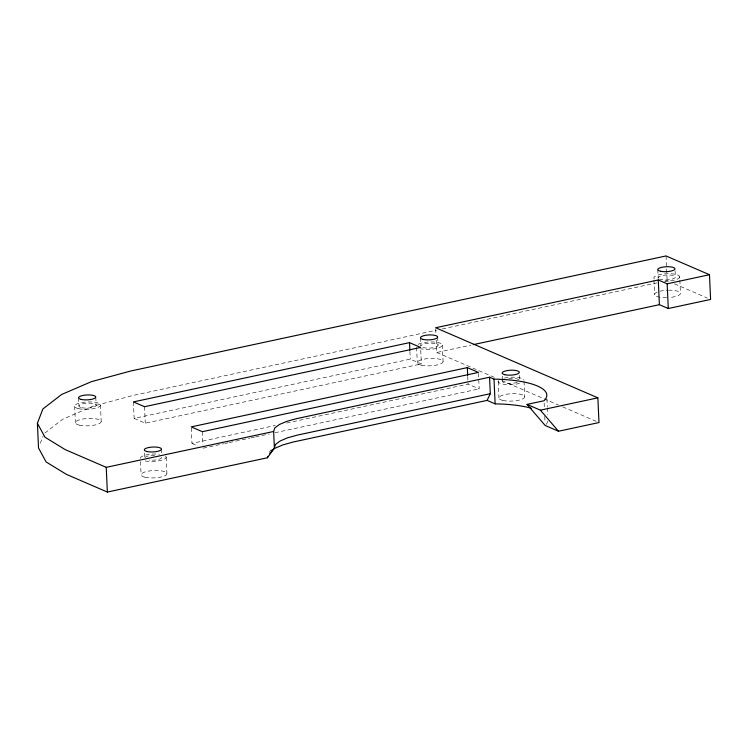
<?xml version="1.0" encoding="UTF-8"?>
<svg xmlns="http://www.w3.org/2000/svg" width="748" height="748" viewBox="0 0 748 748"><rect width="100%" height="100%" fill="white"/><g stroke="black" fill="none" stroke-linecap="round" stroke-linejoin="round"><path stroke-width="0.56" stroke-dasharray="3.74 2.81" d="M40.308 443.321L43.169 435.85M269.112 452.447L271.253 449.772M44.88 433.027L62.738 419.207L92.612 406.351L131.985 395.692L436.57 330.158M442.274 328.933L656.866 282.875M664.86 281.154L667.141 280.668L669.254 281.585M436.196 340.116L436.757 352.476L471.006 345.118M133.406 401.91L134.154 418.384L410.259 359.124L421.376 363.921L420.628 347.446M134.154 418.384L145.271 423.19L421.376 363.921M191.273 427.978L191.974 443.358L275.255 425.481M286.662 423.031L468.07 384.098L479.188 388.895L478.486 373.514M203.091 448.164L223.624 443.76M224.765 443.508L228.187 442.779M229.327 442.536L249.869 438.122M251.01 437.879L254.432 437.141M255.573 436.897L269.261 433.962M274.965 432.737L479.188 388.895M674.556 283.875L707.421 298.069M436.757 352.476L495.457 377.834M501.861 380.592L558.419 405.033M562.692 406.875L598.98 422.555M191.974 443.358L198.033 445.986M654.341 278.985A12.95 3.703 -2.6 0 1 665.009 273.843A12.95 3.703 -2.6 0 1 679.708 276.938L679.801 279.023M679.857 280.126L680.456 293.31A12.95 3.703 -2.6 0 1 668.899 297.545M675.089 270.851L675.369 277.031M666.019 255.947L667.141 280.668M657.801 269.607L658.175 277.845M653.939 280.248L654.584 294.534M546.956 398.89L547.312 406.753M547.368 407.875L547.676 414.616M544.142 403.004L544.441 409.745M544.75 416.486L545.002 422.106M524.039 381.405L524.731 396.786M519.458 375.365L519.645 379.479M502.263 376.179L502.497 381.33M498.196 381.527L498.944 398.011M467.724 376.403L468.07 384.098M442.339 345.043L443.087 361.518M437.674 337.002L438.048 345.239M435.682 328.877L435.888 333.374M420.479 337.816L420.853 346.062A8.611 2.459 -2.6 0 1 432.222 343.201A8.611 2.459 -2.6 0 1 436.14 346.913A8.611 2.459 -2.6 0 1 422.087 347.231M416.599 347.362L417.3 362.743M409.904 351.429L410.259 359.124M202.343 431.69L202.942 444.873M166.149 457.122L166.898 473.606M161.475 449.09L161.662 453.204M144.523 406.706L145.271 423.19M144.42 452.989L144.607 457.112M140.502 461.638L141.101 474.821M100.447 405.033L101.195 421.507M95.772 396.992L96.146 405.238M78.577 397.814L78.951 406.052M74.65 406.258L75.398 422.732M165.635 456.187A12.912 3.684 -2.6 0 1 159.922 460.618A12.912 3.684 -2.6 0 1 144.308 460.768M140.353 458.346A12.912 3.684 -2.6 0 1 159.474 454.242M418.151 344.342A12.912 3.684 -2.6 0 1 436.636 342.285A12.912 3.684 -2.6 0 1 439.487 347.549A12.912 3.684 -2.6 0 1 420.507 348.69M519.58 383.35A12.912 3.684 -2.6 0 1 504.376 384.35A12.912 3.684 -2.6 0 1 498.57 380.554M504.423 378.039A12.912 3.684 -2.6 0 1 523.983 380.311M517.289 382.368A8.611 2.459 -2.6 0 1 506.938 383.247A8.611 2.459 -2.6 0 1 502.74 380.676M508.696 378.656A8.611 2.459 -2.6 0 1 519.355 379.891M161.849 457.327A8.611 2.459 -2.6 0 1 149.095 460.057M144.897 457.496A8.611 2.459 -2.6 0 1 155.313 455.261M658.511 278.471A8.611 2.459 -2.6 0 1 668.095 274.955A8.611 2.459 -2.6 0 1 673.911 278.508A8.611 2.459 -2.6 0 1 659.409 279.023M668.385 290.187A12.95 3.703 -2.6 0 1 680.456 293.31M666.655 297.648A12.95 3.703 -2.6 0 1 654.584 294.366A12.95 3.703 -2.6 0 1 667.263 290.224M679.708 276.938A12.95 3.703 -2.6 0 1 664.776 281.183M547.817 421.105A65.226 18.635 -2.6 0 1 545.965 424.612M79.363 425.154A12.912 3.684 -2.6 0 0 100.821 422.489A12.912 3.684 -2.6 0 0 84.711 418.73A12.912 3.684 -2.6 0 0 79.363 425.154M145.065 477.252A12.912 3.684 -2.6 0 0 166.524 474.578A12.912 3.684 -2.6 0 0 150.413 470.819A12.912 3.684 -2.6 0 0 145.065 477.252M78.615 408.679A12.912 3.684 -2.6 0 0 100.073 406.005A12.912 3.684 -2.6 0 0 83.963 402.246A12.912 3.684 -2.6 0 0 78.615 408.679M421.255 365.164A12.912 3.684 -2.6 0 0 442.713 362.49A12.912 3.684 -2.6 0 0 426.612 358.731A12.912 3.684 -2.6 0 0 421.255 365.164M502.899 400.432A12.912 3.684 -2.6 0 0 524.367 397.758A12.912 3.684 -2.6 0 0 508.257 394A12.912 3.684 -2.6 0 0 502.899 400.432M81.588 407.669A8.611 2.459 -2.6 0 0 95.903 405.884A8.611 2.459 -2.6 0 0 85.16 403.378A8.611 2.459 -2.6 0 0 81.588 407.669"/><path stroke-width="1.12" d="M709.478 274.722L666.019 255.947L130.863 370.98L91.49 381.63L61.617 394.486L42.86 408.997L37.4 423.265L38.522 447.987L46.105 461.946L66.348 474.335L107.357 492.053L267.401 457.776L274.385 447.959L273.637 431.474L274.778 427.931L279.462 424.481L286.952 421.292L296.367 418.693L489.557 377.226L494.007 379.143A65.226 18.635 -2.6 0 1 544.039 400.76L527.05 404.406L545.161 425.472L558.504 431.241L598.98 422.555L597.858 397.833L435.635 327.755L658.268 279.967L667.16 283.81L709.478 274.722L710.6 299.443L668.282 308.522L659.39 304.679L473.288 344.632M267.401 457.776L267.877 456.299M271.814 450.455L274.525 448.463L283.034 444.836L293.487 441.956L487.107 400.395L490.305 393.7L489.557 377.226M269.832 453.802L274.385 447.959L275.526 444.406L280.21 440.955L287.7 437.767L297.115 435.168L490.305 393.7M409.511 342.64L133.406 401.91L144.523 406.706L420.628 347.446L409.511 342.64L409.857 350.335M467.322 367.614L191.226 426.884L202.343 431.69L478.44 372.42L467.322 367.614L467.668 375.309M527.05 404.406L540.393 410.166L597.858 397.833M37.4 423.265L44.983 437.225L65.226 449.623L106.235 467.332L273.637 431.474M487.107 400.395L495.129 403.864A65.226 18.635 -2.6 0 1 531.351 408.24M540.393 410.166L558.504 431.241M667.16 283.81L668.282 308.522M658.268 279.967L659.39 304.679M494.007 379.143L495.129 403.864M106.235 467.332L107.357 492.053M423.116 339.433A8.611 2.459 -2.6 0 0 437.421 337.657A8.611 2.459 -2.6 0 0 426.678 335.141A8.611 2.459 -2.6 0 0 423.116 339.433M81.214 399.423A8.611 2.459 -2.6 0 0 95.529 397.646A8.611 2.459 -2.6 0 0 84.786 395.14A8.611 2.459 -2.6 0 0 81.214 399.423M504.76 374.701A8.611 2.459 -2.6 0 0 519.065 372.925A8.611 2.459 -2.6 0 0 508.322 370.419A8.611 2.459 -2.6 0 0 504.76 374.701M146.917 451.512A8.611 2.459 -2.6 0 0 161.222 449.735A8.611 2.459 -2.6 0 0 150.488 447.229A8.611 2.459 -2.6 0 0 146.917 451.512M660.437 271.225A8.611 2.459 -2.6 0 0 674.743 269.439A8.611 2.459 -2.6 0 0 664.009 266.933A8.611 2.459 -2.6 0 0 660.437 271.225"/></g></svg>
